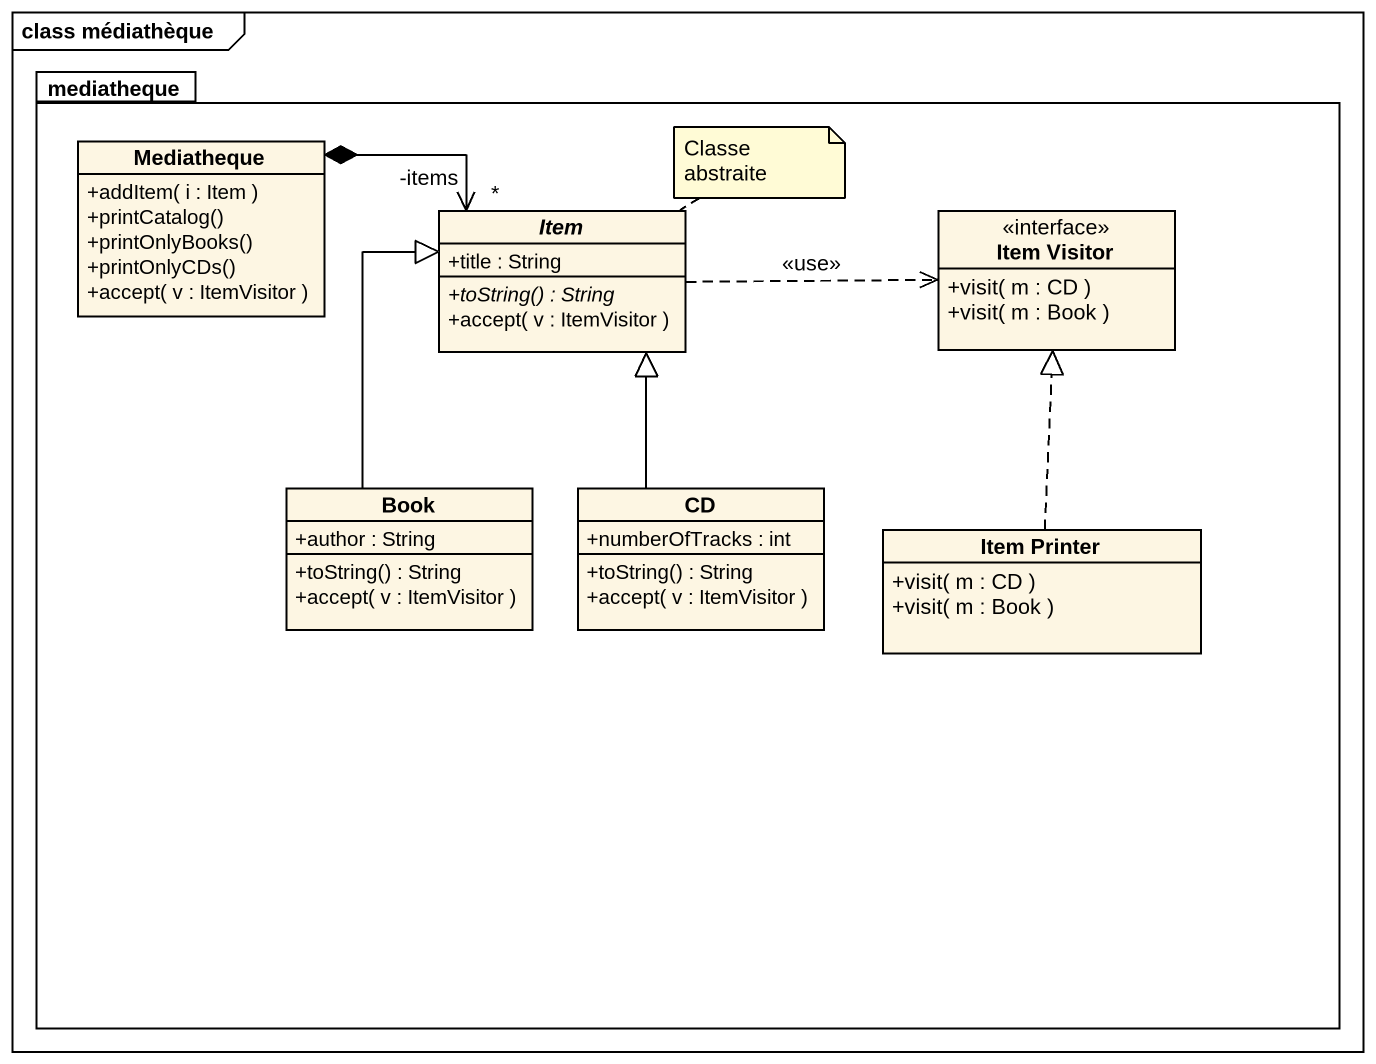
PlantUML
@startuml
mainframe class médiathèque
hide circle
hide empty members
skinparam classAttributeIconSize 0
package mediatheque {
  class Mediatheque {
    +addItem( i : Item )
    +printCatalog()
    +printOnlyBooks()
    +printOnlyCDs()
    +accept( v : ItemVisitor )
  }
  abstract class Item {
    +title : String
    {abstract} +toString() : String
    +accept( v : ItemVisitor )
  }
  interface "Item Visitor" as Item_Visitor {
    +visit( m : CD )
    +visit( m : Book )
  }
  class Book {
    +author : String
    +toString() : String
    +accept( v : ItemVisitor )
  }
  class CD {
    +numberOfTracks : int
    +toString() : String
    +accept( v : ItemVisitor )
  }
  class "Item Printer" as Item_Printer {
    +visit( m : CD )
    +visit( m : Book )
  }
}
Mediatheque *-right-> "*\n-items" Item
Item .right.> Item_Visitor : <<use>>
Book -up-|> Item
CD -up-|> Item
Item_Printer .up.|> Item_Visitor
note top of Item : Classe abstraite
@enduml
